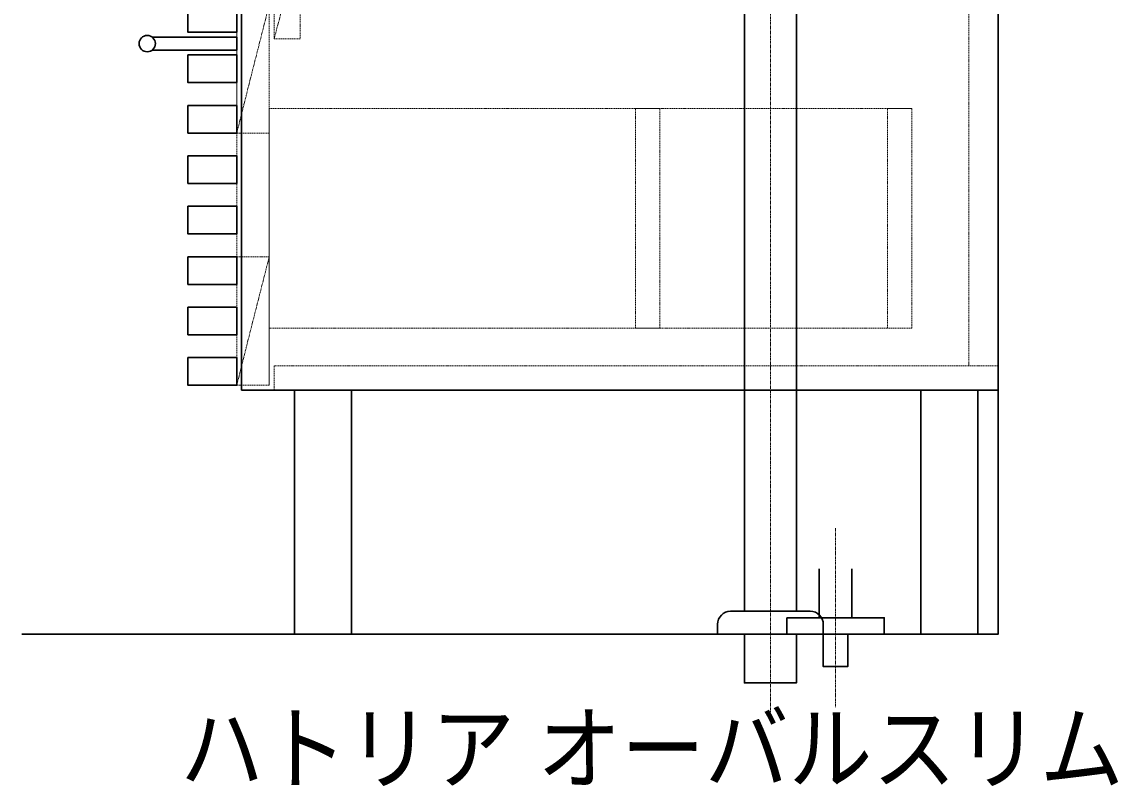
# Model space of a CAD drawing. Units: millimetres, scale not verified. Extents: x -6062 to 6062, y -3045 to 3045.
# Drawn here: x -1588 to -914, y -533 to -64 of the extents above; entities that cross this region are included whole.
import ezdxf
from ezdxf.enums import TextEntityAlignment as Align

# ---------------------------------------------------------------- set-up
doc = ezdxf.new("R2010")
doc.units = ezdxf.units.MM
doc.header["$LTSCALE"] = 20
doc.linetypes.add('USER1', pattern=[2.91, 1.76, -0.4, 0.35, -0.4])
doc.linetypes.add('USER2', pattern=[1.11, 0.71, -0.4])
for name, color, linetype, lineweight in [('0-0_1図面枠', 7, 'Continuous', 20), ('0-1_5ボウル・キャビネット', 7, 'Continuous', 15), ('0-5_4給排水', 7, 'Continuous', 30)]:
    doc.layers.add(name, color=color, linetype=linetype, lineweight=lineweight)
doc.styles.add('ＭＳ Ｐゴシック', font='')
doc.styles.get('ＭＳ Ｐゴシック').set_extended_font_data('MS PGothic')

# ---------------------------------------------------------------- blocks, each defined once
blk = doc.blocks.new('グループ-21')
at = {"layer": '0-5_4給排水', "linetype": 'USER1', "lineweight": 15}
blk.add_line((14000, -7500), (14000, -9700), dxfattribs=at)
at = {"layer": '0-5_4給排水'}
blk.add_lwpolyline([(13800, -8000), (13800, -8600), (14200, -8600), (14200, -8000)], dxfattribs=at)
for points in [[(13400, -8600), (14600, -8600), (14600, -8800), (13400, -8800)], [(13850, -8800), (14150, -8800), (14150, -9200), (13850, -9200)]]:
    blk.add_lwpolyline(points, close=True, dxfattribs=at)
blk = doc.blocks.new('グループ-42')
at = {"layer": '0-1_5ボウル・キャビネット', "linetype": 'USER1'}
for p, q in [((7500, 4000), (7100, 3000)), ((7040, 3900), (6640, 2320)), ((7040, 800), (6640, -780)), ((7100, -1480), (7420, -280)), ((7040, -1060), (6640, -2640)), ((7040, -4160), (6640, -5740))]:
    blk.add_line(p, q, dxfattribs=at)
at = {"layer": '0-1_5ボウル・キャビネット', "linetype": 'USER2'}
blk.add_line((15640, 4000), (15640, -5500), dxfattribs=at)
at = {"layer": '0-1_5ボウル・キャビネット', "lineweight": 30}
for points in [[(6000, 5000), (16000, 5000), (16000, 4000), (6000, 4000)], [(6700, 4000), (16000, 4000), (16000, -5800), (6700, -5800)], [(6040, 3900), (6640, 3900), (6640, 3560), (6040, 3560)], [(6040, 3280), (6640, 3280), (6640, 2940), (6040, 2940)], [(6040, 2660), (6640, 2660), (6640, 2320), (6040, 2320)], [(6040, 2040), (6640, 2040), (6640, 1700), (6040, 1700)], [(6040, 1420), (6640, 1420), (6640, 1080), (6040, 1080)], [(6040, 800), (6640, 800), (6640, 460), (6040, 460)], [(6040, 180), (6640, 180), (6640, -160), (6040, -160)], [(6040, -440), (6640, -440), (6640, -780), (6040, -780)], [(6040, -1060), (6640, -1060), (6640, -1400), (6040, -1400)], [(6040, -1680), (6640, -1680), (6640, -2020), (6040, -2020)], [(6040, -2300), (6640, -2300), (6640, -2640), (6040, -2640)], [(6040, -2920), (6640, -2920), (6640, -3260), (6040, -3260)], [(6040, -3540), (6640, -3540), (6640, -3880), (6040, -3880)], [(6040, -4160), (6640, -4160), (6640, -4500), (6040, -4500)], [(6040, -4780), (6640, -4780), (6640, -5120), (6040, -5120)], [(6040, -5400), (6640, -5400), (6640, -5740), (6040, -5740)], [(7350, -5800), (8050, -5800), (8050, -8800), (7350, -8800)], [(15050, -5800), (15750, -5800), (15750, -8800), (15050, -8800)]]:
    blk.add_lwpolyline(points, close=True, dxfattribs=at)
at = {"layer": '0-1_5ボウル・キャビネット', "linetype": 'USER2'}
for points in [[(7100, 4000), (7500, 4000), (7500, 3000), (7100, 3000)], [(6640, 3900), (7040, 3900), (7040, -780), (6640, -780)], [(6640, 3900), (7040, 3900), (7040, 2320), (6640, 2320)], [(7040, 2620), (14940, 2620), (14940, -80), (7040, -80)], [(8540, 2620), (8840, 2620), (8840, -80), (8540, -80)], [(14640, 2620), (14940, 2620), (14940, -80), (14640, -80)], [(6640, 800), (7040, 800), (7040, -780), (6640, -780)], [(7100, -280), (7420, -280), (7420, -1480), (7100, -1480)], [(6640, -1060), (7040, -1060), (7040, -5740), (6640, -5740)], [(6640, -1060), (7040, -1060), (7040, -2640), (6640, -2640)], [(7040, -2340), (14940, -2340), (14940, -5040), (7040, -5040)], [(11540, -2340), (11840, -2340), (11840, -5040), (11540, -5040)], [(14640, -2340), (14940, -2340), (14940, -5040), (14640, -5040)], [(6640, -4160), (7040, -4160), (7040, -5740), (6640, -5740)]]:
    blk.add_lwpolyline(points, close=True, dxfattribs=at)
at = {"layer": '0-1_5ボウル・キャビネット', "lineweight": 30}
for points in [[(5600, 3500), (6640, 3500), (6640, 3340), (5600, 3340)], [(5600, -1460), (6640, -1460), (6640, -1620), (5600, -1620)]]:
    blk.add_lwpolyline(points, dxfattribs=at)
at = {"layer": '0-1_5ボウル・キャビネット', "linetype": 'USER2'}
blk.add_lwpolyline([(16000, -5500), (7100, -5500), (7100, -5800)], dxfattribs=at)
at = {"layer": '0-1_5ボウル・キャビネット', "lineweight": 30}
for centre in [(5540, 3420), (5540, -1540)]:
    blk.add_circle(centre, 100, dxfattribs=at)
blk = doc.blocks.new('グループ-43')
at = {"layer": '0-1_5ボウル・キャビネット', "lineweight": 30}
blk.add_lwpolyline([(4000, -8800), (16000, -8800), (16000, 11200)], dxfattribs=at)
at = {"layer": '0-1_5ボウル・キャビネット'}
blk.add_blockref('グループ-42', (0, 0), dxfattribs=at)
blk = doc.blocks.new('グループ-51')
at = {"layer": '0-5_4給排水', "linetype": 'USER1', "lineweight": 15}
blk.add_line((13200, -9800), (13200, 2260), dxfattribs=at)
at = {"layer": '0-5_4給排水'}
blk.add_line((12550, -8706.7), (12550, -8680), dxfattribs=at)
for points in [[(12880, 1180), (12880, -8520), (13520, -8520), (13520, 1180)], [(12710, -8520), (12712.5, -8520), (13687.5, -8520), (13690, -8520)], [(13850, -8680), (13850, -8706.7), (13850, -8800), (12550, -8800), (12550, -8706.7)]]:
    blk.add_lwpolyline(points, dxfattribs=at)
blk.add_lwpolyline([(12880, -8800), (13520, -8800), (13520, -9400), (12880, -9400)], close=True, dxfattribs=at)
for centre, start, end in [((12710, -8680), 90, 180), ((13690, -8680), 0, 90)]:
    blk.add_arc(centre, 160, start, end, dxfattribs=at)

msp = doc.modelspace()

# ---------------------------------------------------------------- block references
at = {"layer": '0-1_5ボウル・キャビネット', "xscale": 0.05, "yscale": 0.05}
msp.add_blockref('グループ-43', (-1787.5, 0), dxfattribs=at)
at = {"layer": '0-5_4給排水', "xscale": 0.05, "yscale": 0.05}
for name in ['グループ-51', 'グループ-21']:
    msp.add_blockref(name, (-1787.5, 0), dxfattribs=at)

# ---------------------------------------------------------------- texts
at = {"layer": '0-0_1図面枠', "style": 'ＭＳ Ｐゴシック', "width": 0.9}
msp.add_text('ハトリア オーバルスリム', height=41.93, dxfattribs=at).set_placement((-1490.36, -543.7), align=Align.BOTTOM_LEFT)

doc.saveas('drawing.dxf')
